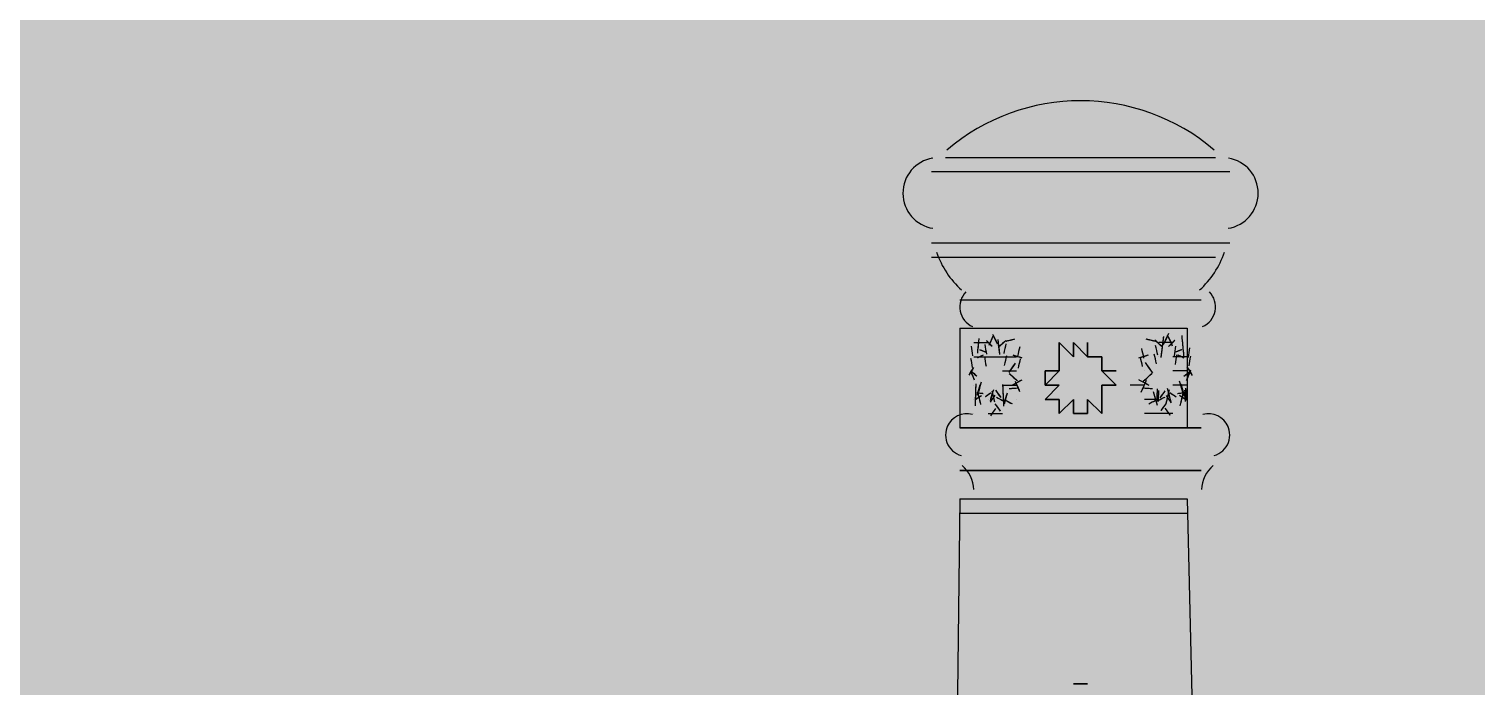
# Model space of a CAD drawing. Header units: millimetres. Extents: x 0 to 670, y 0 to 297.
# Drawn here: x 12.933 to 17.244, y 141.387 to 143.343 of the extents above; entities that cross this region are included whole.
import ezdxf

# ---------------------------------------------------------------- set-up
doc = ezdxf.new("R2010")
doc.units = ezdxf.units.MM
doc.layers.add('BACKGROUND', color=254, linetype='Continuous')
doc.layers.add('LINES', color=7, linetype='Continuous')

msp = doc.modelspace()

# ---------------------------------------------------------------- hatches: boundary and pattern name
at = {"layer": 'BACKGROUND', "true_color": 0xfffbf0}
msp.add_hatch(color=7, dxfattribs=at).paths.add_polyline_path([(0, 296.9683), (209.9733, 296.9683), (209.9733, 0), (0, 0)])

# ---------------------------------------------------------------- linework, layer by layer
at = {"layer": 'LINES', "true_color": 0xff7f00}
for points in [[(15.621, 142.9597), (15.621, 142.9597)], [(15.6633, 142.9597), (16.4677, 142.9597)], [(16.4677, 142.9597), (16.4677, 142.9597)], [(16.51, 142.9173), (15.621, 142.9173)], [(15.621, 142.7057), (16.51, 142.7057)], [(15.621, 142.6633), (15.621, 142.6633)], [(15.621, 142.6633), (16.4677, 142.6633)], [(16.4677, 142.6633), (16.4677, 142.6633)], [(15.7057, 142.5363), (16.4253, 142.5363)], [(15.7057, 142.4517), (16.383, 142.4517)], [(15.7057, 142.4517), (15.7057, 142.1553)], [(16.383, 142.4517), (16.383, 142.1553)], [(15.748, 142.4093), (15.7903, 142.4093)], [(15.748, 142.4093), (15.748, 142.4093)], [(15.748, 142.4093), (15.7903, 142.4093)], [(15.748, 142.4093), (15.748, 142.4093)], [(15.748, 142.4093), (15.7903, 142.4093)], [(15.748, 142.4093), (15.748, 142.4093)], [(15.748, 142.4093), (15.7903, 142.4093)], [(15.748, 142.4093), (15.748, 142.4093)], [(15.7903, 142.4093), (15.7903, 142.4093)], [(15.7903, 142.4093), (15.7903, 142.4093)], [(15.7903, 142.4093), (15.7903, 142.4093)], [(15.7903, 142.4093), (15.7903, 142.4093)], [(15.7903, 142.4093), (15.7903, 142.4093)], [(15.7903, 142.4093), (15.7903, 142.4093)], [(15.7903, 142.4093), (15.7903, 142.4093)], [(15.7903, 142.4093), (15.7903, 142.4093)], [(15.7903, 142.4093), (15.7903, 142.4093)], [(15.7903, 142.4093), (15.7903, 142.4093)], [(15.8327, 142.4093), (15.8327, 142.4093)], [(15.8327, 142.4093), (15.8327, 142.4093)], [(15.8327, 142.4093), (15.8327, 142.4093)], [(15.8327, 142.4093), (15.8327, 142.4093)], [(15.8327, 142.4093), (15.8327, 142.4093)], [(15.8327, 142.4093), (15.8327, 142.4093)], [(15.8327, 142.4093), (15.8327, 142.4093)], [(15.8327, 142.4093), (15.8327, 142.4093)], [(16.002, 142.4093), (16.0443, 142.367), (16.002, 142.4093)], [(16.002, 142.4093), (16.002, 142.4093)], [(16.002, 142.367), (16.002, 142.4093), (16.002, 142.367)], [(16.002, 142.4093), (16.002, 142.4093)], [(16.002, 142.4093), (16.002, 142.367), (16.002, 142.4093)], [(16.002, 142.4093), (16.002, 142.4093)], [(16.0443, 142.367), (16.002, 142.4093), (16.0443, 142.367)], [(16.002, 142.4093), (16.002, 142.4093)], [(16.0443, 142.4093), (16.0867, 142.367), (16.0443, 142.4093)], [(16.0443, 142.4093), (16.0443, 142.4093)], [(16.0443, 142.367), (16.0443, 142.4093), (16.0443, 142.367)], [(16.0443, 142.4093), (16.0443, 142.4093)], [(16.0443, 142.4093), (16.0443, 142.367), (16.0443, 142.4093)], [(16.0443, 142.4093), (16.0443, 142.4093)], [(16.0867, 142.367), (16.0443, 142.4093), (16.0867, 142.367)], [(16.0443, 142.4093), (16.0443, 142.4093)], [(16.0867, 142.4093), (16.0867, 142.367), (16.0867, 142.4093)], [(16.0867, 142.4093), (16.0867, 142.4093)], [(16.0867, 142.367), (16.0867, 142.4093), (16.0867, 142.367)], [(16.0867, 142.4093), (16.0867, 142.4093)], [(16.0867, 142.4093), (16.0867, 142.367), (16.0867, 142.4093)], [(16.0867, 142.4093), (16.0867, 142.4093)], [(16.0867, 142.367), (16.0867, 142.4093), (16.0867, 142.367)], [(16.0867, 142.4093), (16.0867, 142.4093)], [(16.3407, 142.4093), (16.2983, 142.4093)], [(16.3407, 142.4093), (16.2983, 142.4093)], [(16.2983, 142.4093), (16.2983, 142.4093)], [(16.2983, 142.4093), (16.2983, 142.4093)], [(16.2983, 142.4093), (16.2983, 142.4093)], [(16.2983, 142.4093), (16.2983, 142.4093)], [(16.2983, 142.4093), (16.2983, 142.4093)], [(16.2983, 142.4093), (16.2983, 142.4093)], [(16.2983, 142.4093), (16.2983, 142.4093)], [(16.2983, 142.4093), (16.2983, 142.4093)], [(16.2983, 142.4093), (16.2983, 142.4093)], [(16.3407, 142.4093), (16.2983, 142.4093)], [(16.3407, 142.4093), (16.2983, 142.4093)], [(16.2983, 142.4093), (16.2983, 142.4093)], [(16.3407, 142.4093), (16.3407, 142.4093)], [(16.3407, 142.4093), (16.3407, 142.4093)], [(16.3407, 142.4093), (16.3407, 142.4093)], [(16.3407, 142.4093), (16.3407, 142.4093)], [(16.3407, 142.4093), (16.3407, 142.4093)], [(16.3407, 142.4093), (16.3407, 142.4093)], [(16.3407, 142.4093), (16.3407, 142.4093)], [(16.3407, 142.4093), (16.3407, 142.4093)], [(16.3407, 142.4093), (16.3407, 142.4093)], [(16.3407, 142.4093), (16.3407, 142.4093)], [(16.3407, 142.4093), (16.3407, 142.4093)], [(16.3407, 142.4093), (16.3407, 142.4093)], [(15.748, 142.367), (15.748, 142.367)], [(15.748, 142.367), (15.748, 142.367)], [(15.748, 142.367), (15.748, 142.367)], [(15.748, 142.367), (15.7903, 142.367)], [(15.748, 142.367), (15.748, 142.367)], [(15.748, 142.367), (15.7903, 142.367)], [(15.748, 142.367), (15.748, 142.367)], [(15.748, 142.367), (15.7903, 142.367)], [(15.748, 142.367), (15.748, 142.367)], [(15.748, 142.367), (15.7903, 142.367)], [(15.748, 142.367), (15.748, 142.367)], [(15.748, 142.367), (15.748, 142.367)], [(15.748, 142.367), (15.748, 142.367)], [(15.748, 142.367), (15.748, 142.367)], [(15.7903, 142.367), (15.7903, 142.367)], [(15.7903, 142.367), (15.7903, 142.367)], [(15.7903, 142.367), (15.7903, 142.367)], [(15.7903, 142.367), (15.7903, 142.367)], [(15.7903, 142.367), (15.7903, 142.367)], [(15.7903, 142.367), (15.8327, 142.367)], [(15.7903, 142.367), (15.7903, 142.367)], [(15.7903, 142.367), (15.8327, 142.367)], [(15.7903, 142.367), (15.7903, 142.367)], [(15.7903, 142.367), (15.7903, 142.367)], [(15.7903, 142.367), (15.7903, 142.367)], [(15.7903, 142.367), (15.7903, 142.367)], [(15.7903, 142.367), (15.7903, 142.367)], [(15.7903, 142.367), (15.7903, 142.367)], [(15.7903, 142.367), (15.7903, 142.367)], [(15.7903, 142.367), (15.7903, 142.367)], [(15.7903, 142.367), (15.7903, 142.367)], [(15.7903, 142.367), (15.7903, 142.367)], [(15.8327, 142.367), (15.8327, 142.367)], [(15.8327, 142.367), (15.8327, 142.367)], [(15.8327, 142.367), (15.8327, 142.367)], [(15.8327, 142.367), (15.8327, 142.367)], [(15.8327, 142.367), (15.875, 142.367)], [(15.8327, 142.367), (15.8327, 142.367)], [(15.8327, 142.367), (15.875, 142.367)], [(15.8327, 142.367), (15.8327, 142.367)], [(15.8327, 142.367), (15.875, 142.367)], [(15.8327, 142.367), (15.8327, 142.367)], [(15.8327, 142.367), (15.875, 142.367)], [(15.8327, 142.367), (15.8327, 142.367)], [(15.8327, 142.367), (15.8327, 142.367)], [(15.8327, 142.367), (15.8327, 142.367)], [(15.8327, 142.367), (15.8327, 142.367)], [(15.875, 142.367), (15.875, 142.367)], [(15.875, 142.367), (15.875, 142.367)], [(16.002, 142.367), (16.002, 142.367)], [(16.002, 142.367), (16.002, 142.367)], [(16.002, 142.3247), (16.002, 142.367), (16.002, 142.3247)], [(16.002, 142.367), (16.002, 142.367)], [(16.002, 142.367), (16.002, 142.3247), (16.002, 142.367)], [(16.002, 142.367), (16.002, 142.367)], [(16.002, 142.367), (16.002, 142.367)], [(16.002, 142.367), (16.002, 142.367)], [(16.0443, 142.367), (16.0443, 142.367)], [(16.0443, 142.367), (16.0443, 142.367)], [(16.0443, 142.367), (16.0443, 142.367)], [(16.0443, 142.367), (16.0443, 142.367)], [(16.0867, 142.367), (16.129, 142.367), (16.0867, 142.367)], [(16.0867, 142.367), (16.0867, 142.367)], [(16.0867, 142.367), (16.0867, 142.367)], [(16.0867, 142.367), (16.0867, 142.367)], [(16.0867, 142.367), (16.0867, 142.367)], [(16.0867, 142.367), (16.0867, 142.367)], [(16.0867, 142.367), (16.0867, 142.367)], [(16.0867, 142.367), (16.0867, 142.367)], [(16.129, 142.367), (16.0867, 142.367), (16.129, 142.367)], [(16.0867, 142.367), (16.0867, 142.367)], [(16.129, 142.367), (16.129, 142.3247), (16.129, 142.367)], [(16.129, 142.367), (16.129, 142.367)], [(16.129, 142.367), (16.129, 142.367)], [(16.129, 142.367), (16.129, 142.367)], [(16.129, 142.3247), (16.129, 142.367), (16.129, 142.3247)], [(16.129, 142.367), (16.129, 142.367)], [(16.256, 142.367), (16.256, 142.367)], [(16.256, 142.367), (16.256, 142.367)], [(16.256, 142.367), (16.256, 142.367)], [(16.256, 142.367), (16.256, 142.367)], [(16.256, 142.367), (16.256, 142.367)], [(16.256, 142.367), (16.256, 142.367)], [(16.256, 142.367), (16.256, 142.367)], [(16.256, 142.367), (16.256, 142.367)], [(16.2983, 142.367), (16.2983, 142.367)], [(16.2983, 142.367), (16.2983, 142.367)], [(16.2983, 142.367), (16.2983, 142.367)], [(16.2983, 142.367), (16.2983, 142.367)], [(16.2983, 142.367), (16.2983, 142.367)], [(16.2983, 142.367), (16.2983, 142.367)], [(16.2983, 142.367), (16.2983, 142.367)], [(16.2983, 142.367), (16.2983, 142.367)], [(16.2983, 142.367), (16.2983, 142.367)], [(16.2983, 142.367), (16.2983, 142.367)], [(16.2983, 142.367), (16.2983, 142.367)], [(16.2983, 142.367), (16.2983, 142.367)], [(16.2983, 142.367), (16.2983, 142.367)], [(16.2983, 142.367), (16.2983, 142.367)], [(16.2983, 142.367), (16.2983, 142.367)], [(16.2983, 142.367), (16.2983, 142.367)], [(16.3407, 142.367), (16.3407, 142.367)], [(16.3407, 142.367), (16.3407, 142.367)], [(16.3407, 142.367), (16.3407, 142.367)], [(16.3407, 142.367), (16.3407, 142.367)], [(16.3407, 142.367), (16.3407, 142.367)], [(16.3407, 142.367), (16.3407, 142.367)], [(16.3407, 142.367), (16.3407, 142.367)], [(16.3407, 142.367), (16.3407, 142.367)], [(16.3407, 142.367), (16.3407, 142.367)], [(16.3407, 142.367), (16.3407, 142.367)], [(16.3407, 142.367), (16.3407, 142.367)], [(16.3407, 142.367), (16.3407, 142.367)], [(16.3407, 142.367), (16.3407, 142.367)], [(16.3407, 142.367), (16.3407, 142.367)], [(16.3407, 142.367), (16.3407, 142.367)], [(16.383, 142.367), (16.3407, 142.367)], [(16.383, 142.367), (16.3407, 142.367)], [(16.3407, 142.367), (16.3407, 142.367)], [(16.383, 142.367), (16.383, 142.367)], [(16.383, 142.367), (16.383, 142.367)], [(16.383, 142.367), (16.383, 142.367)], [(16.383, 142.367), (16.383, 142.367)], [(16.383, 142.367), (16.383, 142.367)], [(16.383, 142.367), (16.383, 142.367)], [(15.748, 142.3247), (15.748, 142.3247)], [(15.748, 142.3247), (15.748, 142.3247)], [(15.748, 142.3247), (15.748, 142.3247)], [(15.748, 142.3247), (15.748, 142.3247)], [(15.748, 142.3247), (15.748, 142.3247)], [(15.748, 142.3247), (15.748, 142.3247)], [(15.748, 142.3247), (15.748, 142.3247)], [(15.748, 142.3247), (15.748, 142.3247)], [(15.748, 142.3247), (15.748, 142.3247)], [(15.748, 142.3247), (15.748, 142.3247)], [(15.748, 142.3247), (15.748, 142.3247)], [(15.748, 142.3247), (15.748, 142.3247)], [(15.748, 142.3247), (15.748, 142.3247)], [(15.748, 142.3247), (15.748, 142.3247)], [(15.748, 142.3247), (15.748, 142.3247)], [(15.748, 142.3247), (15.748, 142.3247)], [(15.8327, 142.3247), (15.875, 142.3247)], [(15.8327, 142.3247), (15.8327, 142.3247)], [(15.8327, 142.3247), (15.8327, 142.3247)], [(15.8327, 142.3247), (15.8327, 142.3247)], [(15.8327, 142.3247), (15.8327, 142.3247)], [(15.8327, 142.3247), (15.8327, 142.3247)], [(15.8327, 142.3247), (15.875, 142.3247)], [(15.8327, 142.3247), (15.8327, 142.3247)], [(15.8327, 142.3247), (15.8327, 142.3247)], [(15.8327, 142.3247), (15.8327, 142.3247)], [(15.8327, 142.3247), (15.8327, 142.3247)], [(15.8327, 142.3247), (15.8327, 142.3247)], [(15.875, 142.3247), (15.875, 142.3247)], [(15.875, 142.3247), (15.875, 142.3247)], [(15.875, 142.3247), (15.875, 142.3247)], [(15.875, 142.3247), (15.875, 142.3247)], [(15.875, 142.3247), (15.875, 142.3247)], [(15.875, 142.3247), (15.875, 142.3247)], [(15.875, 142.3247), (15.875, 142.3247)], [(15.875, 142.3247), (15.875, 142.3247)], [(15.875, 142.3247), (15.875, 142.3247)], [(15.875, 142.3247), (15.875, 142.3247)], [(15.9597, 142.3247), (15.9597, 142.2823), (15.9597, 142.3247)], [(15.9597, 142.3247), (15.9597, 142.3247)], [(15.9597, 142.3247), (15.9597, 142.3247)], [(16.002, 142.3247), (15.9597, 142.3247), (16.002, 142.3247)], [(15.9597, 142.3247), (15.9597, 142.3247)], [(15.9597, 142.2823), (16.002, 142.3247), (15.9597, 142.2823)], [(15.9597, 142.3247), (16.002, 142.3247), (15.9597, 142.3247)], [(15.9597, 142.3247), (15.9597, 142.3247)], [(16.002, 142.3247), (15.9597, 142.3247), (16.002, 142.3247)], [(15.9597, 142.3247), (15.9597, 142.3247)], [(16.002, 142.3247), (16.002, 142.3247)], [(16.002, 142.3247), (16.002, 142.3247)], [(16.002, 142.3247), (16.002, 142.3247)], [(16.002, 142.3247), (16.002, 142.3247)], [(16.002, 142.3247), (16.002, 142.3247)], [(16.002, 142.3247), (16.002, 142.3247)], [(16.129, 142.3247), (16.1713, 142.2823), (16.129, 142.3247)], [(16.129, 142.3247), (16.129, 142.3247)], [(16.1713, 142.3247), (16.129, 142.3247), (16.1713, 142.3247)], [(16.129, 142.3247), (16.129, 142.3247)], [(16.129, 142.3247), (16.1713, 142.3247), (16.129, 142.3247)], [(16.129, 142.3247), (16.129, 142.3247)], [(16.129, 142.3247), (16.129, 142.3247)], [(16.129, 142.3247), (16.129, 142.3247)], [(16.1713, 142.2823), (16.129, 142.3247), (16.1713, 142.2823)], [(16.129, 142.3247), (16.129, 142.3247)], [(16.1713, 142.3247), (16.129, 142.3247), (16.1713, 142.3247)], [(16.129, 142.3247), (16.129, 142.3247)], [(16.129, 142.3247), (16.1713, 142.3247), (16.129, 142.3247)], [(16.129, 142.3247), (16.129, 142.3247)], [(16.1713, 142.3247), (16.1713, 142.3247)], [(16.1713, 142.3247), (16.1713, 142.3247)], [(16.1713, 142.3247), (16.1713, 142.3247)], [(16.1713, 142.3247), (16.1713, 142.3247)], [(16.256, 142.3247), (16.256, 142.3247)], [(16.256, 142.3247), (16.256, 142.3247)], [(16.256, 142.3247), (16.256, 142.3247)], [(16.256, 142.3247), (16.256, 142.3247)], [(16.256, 142.3247), (16.256, 142.3247)], [(16.256, 142.3247), (16.256, 142.3247)], [(16.256, 142.3247), (16.256, 142.3247)], [(16.256, 142.3247), (16.256, 142.3247)], [(16.256, 142.3247), (16.256, 142.3247)], [(16.256, 142.3247), (16.256, 142.3247)], [(16.256, 142.3247), (16.256, 142.3247)], [(16.256, 142.3247), (16.256, 142.3247)], [(16.256, 142.3247), (16.256, 142.3247)], [(16.256, 142.3247), (16.256, 142.3247)], [(16.256, 142.3247), (16.256, 142.3247)], [(16.256, 142.3247), (16.256, 142.3247)], [(16.383, 142.3247), (16.3407, 142.3247)], [(16.383, 142.3247), (16.3407, 142.3247)], [(16.3407, 142.3247), (16.3407, 142.3247)], [(16.383, 142.3247), (16.3407, 142.3247)], [(16.383, 142.3247), (16.3407, 142.3247)], [(16.3407, 142.3247), (16.3407, 142.3247)], [(16.383, 142.3247), (16.383, 142.3247)], [(16.383, 142.3247), (16.383, 142.3247)], [(16.383, 142.3247), (16.383, 142.3247)], [(16.383, 142.3247), (16.383, 142.3247)], [(16.383, 142.3247), (16.383, 142.3247)], [(16.383, 142.3247), (16.383, 142.3247)], [(16.383, 142.3247), (16.383, 142.3247)], [(16.383, 142.3247), (16.383, 142.3247)], [(16.383, 142.3247), (16.383, 142.3247)], [(16.383, 142.3247), (16.383, 142.3247)], [(16.383, 142.3247), (16.383, 142.3247)], [(16.383, 142.3247), (16.383, 142.3247)], [(16.383, 142.3247), (16.383, 142.3247)], [(16.383, 142.3247), (16.383, 142.3247)], [(15.748, 142.2823), (15.748, 142.2823)], [(15.748, 142.2823), (15.748, 142.2823)], [(15.748, 142.2823), (15.748, 142.2823)], [(15.748, 142.2823), (15.748, 142.2823)], [(15.748, 142.2823), (15.748, 142.2823)], [(15.748, 142.2823), (15.748, 142.2823)], [(15.748, 142.2823), (15.748, 142.2823)], [(15.748, 142.2823), (15.748, 142.2823)], [(15.748, 142.2823), (15.748, 142.2823)], [(15.748, 142.2823), (15.748, 142.2823)], [(15.748, 142.2823), (15.748, 142.2823)], [(15.748, 142.2823), (15.748, 142.2823)], [(15.8327, 142.2823), (15.875, 142.2823)], [(15.8327, 142.2823), (15.8327, 142.2823)], [(15.8327, 142.2823), (15.875, 142.2823)], [(15.8327, 142.2823), (15.8327, 142.2823)], [(15.8327, 142.2823), (15.875, 142.2823)], [(15.8327, 142.2823), (15.8327, 142.2823)], [(15.8327, 142.2823), (15.875, 142.2823)], [(15.8327, 142.2823), (15.8327, 142.2823)], [(15.875, 142.2823), (15.875, 142.2823)], [(15.875, 142.2823), (15.875, 142.2823)], [(15.875, 142.2823), (15.875, 142.2823)], [(15.875, 142.2823), (15.875, 142.2823)], [(15.875, 142.2823), (15.875, 142.2823)], [(15.875, 142.2823), (15.875, 142.2823)], [(15.875, 142.2823), (15.875, 142.2823)], [(15.875, 142.2823), (15.875, 142.2823)], [(15.9597, 142.24), (16.002, 142.2823), (15.9597, 142.24)], [(16.002, 142.2823), (15.9597, 142.2823), (16.002, 142.2823)], [(15.9597, 142.2823), (15.9597, 142.2823)], [(15.9597, 142.2823), (15.9597, 142.2823)], [(15.9597, 142.2823), (16.002, 142.2823), (15.9597, 142.2823)], [(15.9597, 142.2823), (15.9597, 142.2823)], [(16.002, 142.2823), (15.9597, 142.24), (16.002, 142.2823)], [(15.9597, 142.2823), (15.9597, 142.2823)], [(16.002, 142.2823), (16.002, 142.2823)], [(16.002, 142.2823), (16.002, 142.2823)], [(16.002, 142.2823), (16.002, 142.2823)], [(16.002, 142.2823), (16.002, 142.2823)], [(16.1713, 142.2823), (16.129, 142.2823), (16.1713, 142.2823)], [(16.129, 142.2823), (16.129, 142.2823)], [(16.129, 142.2823), (16.129, 142.24), (16.129, 142.2823)], [(16.129, 142.2823), (16.129, 142.2823)], [(16.129, 142.24), (16.129, 142.2823), (16.129, 142.24)], [(16.129, 142.2823), (16.129, 142.2823)], [(16.129, 142.2823), (16.1713, 142.2823), (16.129, 142.2823)], [(16.129, 142.2823), (16.129, 142.2823)], [(16.1713, 142.2823), (16.1713, 142.2823)], [(16.1713, 142.2823), (16.1713, 142.2823)], [(16.1713, 142.2823), (16.1713, 142.2823)], [(16.1713, 142.2823), (16.1713, 142.2823)], [(16.256, 142.2823), (16.2137, 142.2823)], [(16.256, 142.2823), (16.2137, 142.2823)], [(16.2137, 142.2823), (16.2137, 142.2823)], [(16.256, 142.2823), (16.256, 142.2823)], [(16.256, 142.2823), (16.256, 142.2823)], [(16.256, 142.2823), (16.256, 142.2823)], [(16.256, 142.2823), (16.256, 142.2823)], [(16.256, 142.2823), (16.256, 142.2823)], [(16.256, 142.2823), (16.256, 142.2823)], [(16.256, 142.2823), (16.256, 142.2823)], [(16.256, 142.2823), (16.256, 142.2823)], [(16.256, 142.2823), (16.256, 142.2823)], [(16.256, 142.2823), (16.256, 142.2823)], [(16.256, 142.2823), (16.256, 142.2823)], [(16.383, 142.2823), (16.3407, 142.2823)], [(16.3407, 142.2823), (16.3407, 142.2823)], [(16.383, 142.2823), (16.3407, 142.2823)], [(16.383, 142.2823), (16.383, 142.2823)], [(16.383, 142.2823), (16.383, 142.2823)], [(16.383, 142.2823), (16.383, 142.2823)], [(16.383, 142.2823), (16.383, 142.2823)], [(16.383, 142.2823), (16.383, 142.2823)], [(16.383, 142.2823), (16.383, 142.2823)], [(16.383, 142.2823), (16.383, 142.2823)], [(16.383, 142.2823), (16.383, 142.2823)], [(16.383, 142.2823), (16.383, 142.2823)], [(16.383, 142.2823), (16.383, 142.2823)], [(16.383, 142.2823), (16.383, 142.2823)], [(15.748, 142.24), (15.748, 142.24)], [(15.748, 142.24), (15.748, 142.24)], [(15.748, 142.24), (15.748, 142.24)], [(15.748, 142.24), (15.748, 142.24)], [(15.748, 142.24), (15.748, 142.24)], [(15.748, 142.24), (15.748, 142.24)], [(15.748, 142.24), (15.748, 142.24)], [(15.748, 142.24), (15.748, 142.24)], [(15.748, 142.24), (15.748, 142.24)], [(15.748, 142.24), (15.748, 142.24)], [(15.748, 142.24), (15.748, 142.24)], [(15.748, 142.24), (15.748, 142.24)], [(15.7903, 142.24), (15.7903, 142.24)], [(15.7903, 142.24), (15.7903, 142.24)], [(15.7903, 142.24), (15.7903, 142.24)], [(15.7903, 142.24), (15.7903, 142.24)], [(15.7903, 142.24), (15.7903, 142.24)], [(15.7903, 142.24), (15.7903, 142.24)], [(15.7903, 142.24), (15.7903, 142.24)], [(15.7903, 142.24), (15.7903, 142.24)], [(15.8327, 142.24), (15.8327, 142.24)], [(15.8327, 142.24), (15.8327, 142.24)], [(15.8327, 142.24), (15.8327, 142.24)], [(15.8327, 142.24), (15.8327, 142.24)], [(15.8327, 142.24), (15.8327, 142.24)], [(15.8327, 142.24), (15.8327, 142.24)], [(15.8327, 142.24), (15.8327, 142.24)], [(15.8327, 142.24), (15.8327, 142.24)], [(15.8327, 142.24), (15.8327, 142.24)], [(15.8327, 142.24), (15.8327, 142.24)], [(15.8327, 142.24), (15.8327, 142.24)], [(15.8327, 142.24), (15.8327, 142.24)], [(15.8327, 142.24), (15.8327, 142.24)], [(15.8327, 142.24), (15.8327, 142.24)], [(15.8327, 142.24), (15.8327, 142.24)], [(15.8327, 142.24), (15.8327, 142.24)], [(15.875, 142.24), (15.875, 142.24)], [(15.875, 142.24), (15.875, 142.24)], [(15.875, 142.24), (15.875, 142.24)], [(15.875, 142.24), (15.875, 142.24)], [(15.875, 142.24), (15.875, 142.24)], [(15.875, 142.24), (15.875, 142.24)], [(15.875, 142.24), (15.875, 142.24)], [(15.875, 142.24), (15.875, 142.24)], [(16.002, 142.24), (15.9597, 142.24), (16.002, 142.24)], [(15.9597, 142.24), (15.9597, 142.24)], [(15.9597, 142.24), (15.9597, 142.24)], [(15.9597, 142.24), (15.9597, 142.24)], [(15.9597, 142.24), (16.002, 142.24), (15.9597, 142.24)], [(15.9597, 142.24), (15.9597, 142.24)], [(16.0443, 142.24), (16.002, 142.1977), (16.0443, 142.24)], [(16.002, 142.1977), (16.002, 142.24), (16.002, 142.1977)], [(16.002, 142.24), (16.002, 142.24)], [(16.002, 142.24), (16.002, 142.24)], [(16.002, 142.24), (16.002, 142.24)], [(16.002, 142.24), (16.002, 142.1977), (16.002, 142.24)], [(16.002, 142.24), (16.002, 142.24)], [(16.002, 142.1977), (16.0443, 142.24), (16.002, 142.1977)], [(16.0443, 142.1977), (16.0443, 142.24), (16.0443, 142.1977)], [(16.0443, 142.24), (16.0443, 142.24)], [(16.0443, 142.24), (16.0443, 142.24)], [(16.0443, 142.24), (16.0443, 142.24)], [(16.0443, 142.24), (16.0443, 142.1977), (16.0443, 142.24)], [(16.0443, 142.24), (16.0443, 142.24)], [(16.129, 142.1977), (16.0867, 142.24), (16.129, 142.1977)], [(16.0867, 142.24), (16.0867, 142.24)], [(16.0867, 142.24), (16.0867, 142.1977), (16.0867, 142.24)], [(16.0867, 142.24), (16.0867, 142.24)], [(16.0867, 142.1977), (16.0867, 142.24), (16.0867, 142.1977)], [(16.0867, 142.24), (16.0867, 142.24)], [(16.0867, 142.24), (16.129, 142.1977), (16.0867, 142.24)], [(16.0867, 142.24), (16.0867, 142.24)], [(16.129, 142.24), (16.129, 142.24)], [(16.129, 142.24), (16.129, 142.24)], [(16.129, 142.24), (16.129, 142.1977), (16.129, 142.24)], [(16.129, 142.24), (16.129, 142.24)], [(16.129, 142.1977), (16.129, 142.24), (16.129, 142.1977)], [(16.129, 142.24), (16.129, 142.24)], [(16.129, 142.24), (16.129, 142.24)], [(16.129, 142.24), (16.129, 142.24)], [(16.2983, 142.24), (16.256, 142.24)], [(16.256, 142.24), (16.256, 142.24)], [(16.256, 142.24), (16.256, 142.24)], [(16.2983, 142.24), (16.256, 142.24)], [(16.256, 142.24), (16.256, 142.24)], [(16.256, 142.24), (16.256, 142.24)], [(16.256, 142.24), (16.256, 142.24)], [(16.256, 142.24), (16.256, 142.24)], [(16.256, 142.24), (16.256, 142.24)], [(16.256, 142.24), (16.256, 142.24)], [(16.256, 142.24), (16.256, 142.24)], [(16.256, 142.24), (16.256, 142.24)], [(16.2983, 142.24), (16.2983, 142.24)], [(16.2983, 142.24), (16.2983, 142.24)], [(16.2983, 142.24), (16.2983, 142.24)], [(16.2983, 142.24), (16.2983, 142.24)], [(16.2983, 142.24), (16.2983, 142.24)], [(16.2983, 142.24), (16.2983, 142.24)], [(16.2983, 142.24), (16.2983, 142.24)], [(16.2983, 142.24), (16.2983, 142.24)], [(16.2983, 142.24), (16.2983, 142.24)], [(16.2983, 142.24), (16.2983, 142.24)], [(16.3407, 142.24), (16.3407, 142.24)], [(16.3407, 142.24), (16.3407, 142.24)], [(16.3407, 142.24), (16.3407, 142.24)], [(16.3407, 142.24), (16.3407, 142.24)], [(16.3407, 142.24), (16.3407, 142.24)], [(16.3407, 142.24), (16.3407, 142.24)], [(16.3407, 142.24), (16.3407, 142.24)], [(16.3407, 142.24), (16.3407, 142.24)], [(16.3407, 142.24), (16.3407, 142.24)], [(16.3407, 142.24), (16.3407, 142.24)], [(16.3407, 142.24), (16.3407, 142.24)], [(16.3407, 142.24), (16.3407, 142.24)], [(16.3407, 142.24), (16.3407, 142.24)], [(16.3407, 142.24), (16.3407, 142.24)], [(16.3407, 142.24), (16.3407, 142.24)], [(16.3407, 142.24), (16.3407, 142.24)], [(16.383, 142.24), (16.383, 142.24)], [(16.383, 142.24), (16.383, 142.24)], [(16.383, 142.24), (16.383, 142.24)], [(16.383, 142.24), (16.383, 142.24)], [(16.383, 142.24), (16.383, 142.24)], [(16.383, 142.24), (16.383, 142.24)], [(16.383, 142.24), (16.383, 142.24)], [(16.383, 142.24), (16.383, 142.24)], [(15.748, 142.1977), (15.748, 142.1977)], [(15.748, 142.1977), (15.748, 142.1977)], [(15.748, 142.1977), (15.748, 142.1977)], [(15.748, 142.1977), (15.748, 142.1977)], [(15.748, 142.1977), (15.748, 142.1977)], [(15.748, 142.1977), (15.748, 142.1977)], [(15.748, 142.1977), (15.748, 142.1977)], [(15.748, 142.1977), (15.748, 142.1977)], [(15.7903, 142.1977), (15.7903, 142.1977)], [(15.7903, 142.1977), (15.7903, 142.1977)], [(15.7903, 142.1977), (15.7903, 142.1977)], [(15.7903, 142.1977), (15.7903, 142.1977)], [(15.7903, 142.1977), (15.8327, 142.1977)], [(15.7903, 142.1977), (15.7903, 142.1977)], [(15.7903, 142.1977), (15.7903, 142.1977)], [(15.7903, 142.1977), (15.8327, 142.1977)], [(15.7903, 142.1977), (15.7903, 142.1977)], [(15.7903, 142.1977), (15.8327, 142.1977)], [(15.7903, 142.1977), (15.7903, 142.1977)], [(15.7903, 142.1977), (15.7903, 142.1977)], [(15.7903, 142.1977), (15.8327, 142.1977)], [(15.7903, 142.1977), (15.7903, 142.1977)], [(15.7903, 142.1977), (15.7903, 142.1977)], [(15.7903, 142.1977), (15.7903, 142.1977)], [(15.7903, 142.1977), (15.7903, 142.1977)], [(15.7903, 142.1977), (15.7903, 142.1977)], [(15.8327, 142.1977), (15.8327, 142.1977)], [(15.8327, 142.1977), (15.8327, 142.1977)], [(15.8327, 142.1977), (15.8327, 142.1977)], [(15.8327, 142.1977), (15.8327, 142.1977)], [(15.8327, 142.1977), (15.8327, 142.1977)], [(15.8327, 142.1977), (15.8327, 142.1977)], [(15.8327, 142.1977), (15.8327, 142.1977)], [(15.8327, 142.1977), (15.8327, 142.1977)], [(15.8327, 142.1977), (15.8327, 142.1977)], [(15.8327, 142.1977), (15.8327, 142.1977)], [(16.002, 142.1977), (16.002, 142.1977)], [(16.002, 142.1977), (16.002, 142.1977)], [(16.002, 142.1977), (16.002, 142.1977)], [(16.002, 142.1977), (16.002, 142.1977)], [(16.0867, 142.1977), (16.0443, 142.1977), (16.0867, 142.1977)], [(16.0443, 142.1977), (16.0443, 142.1977)], [(16.0443, 142.1977), (16.0443, 142.1977)], [(16.0443, 142.1977), (16.0443, 142.1977)], [(16.0443, 142.1977), (16.0443, 142.1977)], [(16.0443, 142.1977), (16.0443, 142.1977)], [(16.0443, 142.1977), (16.0867, 142.1977), (16.0443, 142.1977)], [(16.0443, 142.1977), (16.0443, 142.1977)], [(16.0867, 142.1977), (16.0867, 142.1977)], [(16.0867, 142.1977), (16.0867, 142.1977)], [(16.0867, 142.1977), (16.0867, 142.1977)], [(16.0867, 142.1977), (16.0867, 142.1977)], [(16.129, 142.1977), (16.129, 142.1977)], [(16.129, 142.1977), (16.129, 142.1977)], [(16.129, 142.1977), (16.129, 142.1977)], [(16.129, 142.1977), (16.129, 142.1977)], [(16.2983, 142.1977), (16.256, 142.1977)], [(16.256, 142.1977), (16.256, 142.1977)], [(16.2983, 142.1977), (16.256, 142.1977)], [(16.256, 142.1977), (16.256, 142.1977)], [(16.256, 142.1977), (16.256, 142.1977)], [(16.256, 142.1977), (16.256, 142.1977)], [(16.256, 142.1977), (16.256, 142.1977)], [(16.3407, 142.1977), (16.2983, 142.1977)], [(16.2983, 142.1977), (16.2983, 142.1977)], [(16.2983, 142.1977), (16.2983, 142.1977)], [(16.3407, 142.1977), (16.2983, 142.1977)], [(16.2983, 142.1977), (16.2983, 142.1977)], [(16.2983, 142.1977), (16.2983, 142.1977)], [(16.2983, 142.1977), (16.2983, 142.1977)], [(16.2983, 142.1977), (16.2983, 142.1977)], [(16.2983, 142.1977), (16.2983, 142.1977)], [(16.2983, 142.1977), (16.2983, 142.1977)], [(16.3407, 142.1977), (16.2983, 142.1977)], [(16.2983, 142.1977), (16.2983, 142.1977)], [(16.2983, 142.1977), (16.2983, 142.1977)], [(16.3407, 142.1977), (16.2983, 142.1977)], [(16.3407, 142.1977), (16.3407, 142.1977)], [(16.3407, 142.1977), (16.3407, 142.1977)], [(16.3407, 142.1977), (16.3407, 142.1977)], [(16.3407, 142.1977), (16.3407, 142.1977)], [(16.3407, 142.1977), (16.3407, 142.1977)], [(16.3407, 142.1977), (16.3407, 142.1977)], [(16.3407, 142.1977), (16.3407, 142.1977)], [(16.3407, 142.1977), (16.3407, 142.1977)], [(16.3407, 142.1977), (16.3407, 142.1977)], [(16.3407, 142.1977), (16.3407, 142.1977)], [(16.3407, 142.1977), (16.3407, 142.1977)], [(16.3407, 142.1977), (16.3407, 142.1977)], [(16.3407, 142.1977), (16.3407, 142.1977)], [(16.3407, 142.1977), (16.3407, 142.1977)], [(16.3407, 142.1977), (16.3407, 142.1977)], [(16.3407, 142.1977), (16.3407, 142.1977)], [(16.3407, 142.1977), (16.3407, 142.1977)], [(16.3407, 142.1977), (16.3407, 142.1977)], [(15.7057, 142.1553), (16.383, 142.1553)], [(16.0443, 142.1553), (16.0443, 142.1553)], [(15.7057, 142.0283), (15.7057, 142.0283)], [(15.7057, 142.0283), (16.4253, 142.0283)], [(16.4253, 142.0283), (15.7057, 142.0283)], [(16.4253, 142.0283), (16.4253, 142.0283)], [(15.7057, 141.9437), (15.6633, 138.3877)], [(15.7057, 141.9437), (16.383, 141.9437)], [(15.7057, 141.9437), (16.383, 141.9437)], [(16.383, 141.9437), (16.4677, 138.3877)], [(15.7057, 141.9013), (16.383, 141.9013)], [(16.0443, 141.3933), (16.0867, 141.3933)], [(16.0867, 141.3933), (16.0443, 141.3933)]]:
    msp.add_lwpolyline(points, dxfattribs=at)
msp.add_lwpolyline([(15.7057, 142.1553), (15.748, 142.1553), (15.875, 142.1553), (16.0443, 142.1553), (16.256, 142.1553), (16.383, 142.1553), (16.4253, 142.1553), (16.383, 142.1553), (16.256, 142.1553), (16.0443, 142.1553), (15.875, 142.1553), (15.748, 142.1553), (15.7057, 142.1553), (15.748, 142.1553), (15.875, 142.1553), (16.0443, 142.1553), (16.256, 142.1553), (16.383, 142.1553), (16.4253, 142.1553), (16.383, 142.1553), (16.256, 142.1553), (16.0443, 142.1553), (15.875, 142.1553), (15.748, 142.1553)], close=True, dxfattribs=at)
for points in [[(16.4638, 142.9822), (16.2344, 143.1779), (15.8966, 143.1779), (15.6672, 142.9822)], [(15.625, 142.9583), (15.5737, 142.9498), (15.5361, 142.9054), (15.5363, 142.8534)], [(16.5947, 142.8534), (16.5949, 142.9054), (16.5573, 142.9498), (16.506, 142.9583)], [(15.5363, 142.8534), (15.5366, 142.8014), (15.5745, 142.7573), (15.6258, 142.7493)], [(16.5052, 142.7493), (16.5565, 142.7573), (16.5944, 142.8014), (16.5947, 142.8534)], [(15.6366, 142.6779), (15.6517, 142.6349), (15.6772, 142.5964), (15.7109, 142.5657)], [(16.4201, 142.5657), (16.4538, 142.5964), (16.4793, 142.6349), (16.4944, 142.6779)], [(15.7242, 142.56), (15.7093, 142.5451), (15.7028, 142.5238), (15.7068, 142.5031)], [(16.4665, 142.5031), (16.4705, 142.5238), (16.464, 142.5451), (16.4492, 142.56)], [(15.7068, 142.5031), (15.7108, 142.4825), (15.7248, 142.4651), (15.7441, 142.4568)], [(16.4292, 142.4568), (16.4486, 142.4651), (16.4625, 142.4825), (16.4665, 142.5031)], [(15.8037, 142.4346), (15.8076, 142.426), (15.8116, 142.4173), (15.8157, 142.4086)], [(15.8037, 142.4346), (15.8075, 142.4261), (15.8114, 142.4177), (15.8154, 142.4092)], [(16.3164, 142.4109), (16.3205, 142.4196), (16.3245, 142.4282), (16.3284, 142.4369)], [(16.3166, 142.4115), (16.3206, 142.4199), (16.3245, 142.4284), (16.3283, 142.4368)], [(15.7392, 142.3988), (15.7406, 142.3892), (15.7421, 142.3796), (15.7436, 142.3701)], [(15.7611, 142.4089), (15.7601, 142.3991), (15.7592, 142.3892), (15.7583, 142.3794)], [(15.761, 142.4075), (15.7601, 142.3976), (15.7592, 142.3878), (15.7583, 142.378)], [(15.7622, 142.4199), (15.7613, 142.4101), (15.7603, 142.4002), (15.7594, 142.3904)], [(15.7622, 142.4211), (15.7613, 142.4114), (15.7604, 142.4016), (15.7595, 142.3918)], [(15.7805, 142.4033), (15.782, 142.3938), (15.7835, 142.3843), (15.785, 142.3748)], [(15.7851, 142.4156), (15.7902, 142.4102), (15.7955, 142.4048), (15.801, 142.3994)], [(15.7857, 142.415), (15.7907, 142.4097), (15.7959, 142.4045), (15.8013, 142.3992)], [(15.7862, 142.4144), (15.7914, 142.409), (15.7967, 142.4036), (15.8023, 142.3982)], [(15.7868, 142.4138), (15.7918, 142.4085), (15.7971, 142.4033), (15.8025, 142.398)], [(15.8037, 142.4264), (15.7997, 142.4177), (15.7959, 142.4091), (15.7922, 142.4004)], [(15.8037, 142.4264), (15.7999, 142.418), (15.7961, 142.4095), (15.7924, 142.4011)], [(15.805, 142.4294), (15.8011, 142.4208), (15.7972, 142.4121), (15.7935, 142.4035)], [(15.805, 142.4294), (15.8012, 142.4209), (15.7974, 142.4125), (15.7937, 142.404)], [(15.805, 142.4316), (15.809, 142.4229), (15.813, 142.4143), (15.8171, 142.4056)], [(15.805, 142.4316), (15.8089, 142.4232), (15.8128, 142.4147), (15.8168, 142.4063)], [(15.8188, 142.4182), (15.82, 142.4084), (15.8211, 142.3986), (15.8223, 142.3889)], [(15.8191, 142.4162), (15.8203, 142.4063), (15.8214, 142.3964), (15.8226, 142.3865)], [(15.8203, 142.406), (15.8214, 142.3961), (15.8226, 142.3863), (15.8238, 142.3765)], [(15.8206, 142.4038), (15.8218, 142.3939), (15.823, 142.384), (15.8242, 142.3741)], [(15.8413, 142.4133), (15.835, 142.408), (15.829, 142.4028), (15.8231, 142.3975)], [(15.842, 142.4139), (15.8356, 142.4085), (15.8294, 142.4031), (15.8233, 142.3977)], [(15.8427, 142.4145), (15.8364, 142.4092), (15.8303, 142.4039), (15.8244, 142.3987)], [(15.8434, 142.4151), (15.837, 142.4097), (15.8307, 142.4043), (15.8247, 142.3989)], [(15.8433, 142.4054), (15.841, 142.3959), (15.8388, 142.3863), (15.8366, 142.3767)], [(15.8658, 142.4182), (15.8579, 142.4164), (15.8502, 142.4145), (15.8427, 142.4125)], [(15.8673, 142.4186), (15.8591, 142.4167), (15.8512, 142.4147), (15.8436, 142.4127)], [(15.8673, 142.4186), (15.8594, 142.4167), (15.8517, 142.4148), (15.8442, 142.4129)], [(15.8688, 142.4189), (15.8607, 142.417), (15.8527, 142.4151), (15.845, 142.4131)], [(15.8843, 142.3967), (15.8821, 142.3872), (15.8799, 142.3777), (15.8777, 142.3681)], [(16.2544, 142.3631), (16.2522, 142.3726), (16.2501, 142.3821), (16.2479, 142.3915)], [(16.2849, 142.4134), (16.2772, 142.4154), (16.2692, 142.4173), (16.261, 142.4192)], [(16.2857, 142.4132), (16.2782, 142.4151), (16.2705, 142.417), (16.2625, 142.4189)], [(16.2885, 142.4125), (16.2809, 142.4144), (16.273, 142.4164), (16.2649, 142.4183)], [(16.2893, 142.4123), (16.2819, 142.4142), (16.2742, 142.4161), (16.2663, 142.418)], [(16.3053, 142.3999), (16.2992, 142.4053), (16.2929, 142.4106), (16.2865, 142.416)], [(16.3056, 142.3996), (16.2996, 142.4049), (16.2935, 142.4101), (16.2872, 142.4154)], [(16.2956, 142.3716), (16.2934, 142.3812), (16.2912, 142.3908), (16.2889, 142.4003)], [(16.3087, 142.3968), (16.3027, 142.4022), (16.2965, 142.4076), (16.2901, 142.4129)], [(16.3089, 142.3966), (16.3031, 142.4019), (16.297, 142.4071), (16.2908, 142.4124)], [(16.3057, 142.3647), (16.3069, 142.3745), (16.3081, 142.3844), (16.3093, 142.3944)], [(16.3061, 142.3671), (16.3073, 142.3769), (16.3084, 142.3868), (16.3096, 142.3966)], [(16.3095, 142.396), (16.3107, 142.4059), (16.3119, 142.4158), (16.3131, 142.4257)], [(16.3098, 142.3983), (16.311, 142.408), (16.3122, 142.4178), (16.3133, 142.4276)], [(16.3128, 142.4033), (16.3169, 142.412), (16.321, 142.4207), (16.3249, 142.4293)], [(16.3131, 142.404), (16.3172, 142.4125), (16.3211, 142.4209), (16.325, 142.4294)], [(16.3365, 142.4057), (16.3328, 142.4144), (16.3289, 142.423), (16.3249, 142.4317)], [(16.3363, 142.4063), (16.3326, 142.4147), (16.3288, 142.4232), (16.325, 142.4316)], [(16.3276, 142.3971), (16.333, 142.4024), (16.3383, 142.4076), (16.3433, 142.4129)], [(16.3278, 142.3973), (16.3334, 142.4027), (16.3387, 142.4081), (16.3439, 142.4135)], [(16.3395, 142.3988), (16.3359, 142.4073), (16.3321, 142.4157), (16.3283, 142.4242)], [(16.3398, 142.3981), (16.3361, 142.4068), (16.3323, 142.4155), (16.3284, 142.4241)], [(16.3306, 142.4001), (16.336, 142.4054), (16.3412, 142.4106), (16.3462, 142.4159)], [(16.3309, 142.4004), (16.3364, 142.4058), (16.3417, 142.4112), (16.3468, 142.4165)], [(16.3451, 142.3697), (16.3467, 142.3793), (16.3482, 142.3888), (16.3497, 142.3983)], [(16.3706, 142.4012), (16.3697, 142.411), (16.3688, 142.4207), (16.3679, 142.4305)], [(16.3707, 142.3998), (16.3698, 142.4097), (16.3689, 142.4195), (16.3679, 142.4294)], [(16.3735, 142.37), (16.3726, 142.3799), (16.3717, 142.3897), (16.3708, 142.3995)], [(16.3736, 142.3685), (16.3727, 142.3784), (16.3718, 142.3883), (16.3708, 142.3982)], [(16.3866, 142.3648), (16.3881, 142.3744), (16.3896, 142.384), (16.391, 142.3936)], [(15.7381, 142.3632), (15.7396, 142.3536), (15.741, 142.3441), (15.7425, 142.3345)], [(15.7732, 142.3707), (15.7678, 142.3682), (15.7627, 142.3658), (15.7579, 142.3634)], [(15.7742, 142.3712), (15.7688, 142.3687), (15.7637, 142.3663), (15.7589, 142.3639)], [(15.7741, 142.3711), (15.7688, 142.3687), (15.7638, 142.3663), (15.7591, 142.364)], [(15.7751, 142.3715), (15.7697, 142.3692), (15.7647, 142.3668), (15.76, 142.3644)], [(15.7643, 142.3884), (15.7695, 142.3863), (15.7751, 142.3842), (15.7811, 142.3822)], [(15.7652, 142.388), (15.7704, 142.386), (15.7759, 142.384), (15.7817, 142.382)], [(15.7653, 142.388), (15.7706, 142.3859), (15.7762, 142.3838), (15.7822, 142.3818)], [(15.7662, 142.3876), (15.7714, 142.3856), (15.777, 142.3836), (15.7828, 142.3816)], [(15.7794, 142.3677), (15.7809, 142.3582), (15.7824, 142.3487), (15.784, 142.3392)], [(15.8449, 142.3699), (15.8426, 142.3604), (15.8404, 142.3508), (15.8382, 142.3412)], [(15.8712, 142.3479), (15.8656, 142.3402), (15.8601, 142.3326), (15.8546, 142.3248)], [(15.8638, 142.3723), (15.8715, 142.3699), (15.8794, 142.3675), (15.8875, 142.3651)], [(15.865, 142.3719), (15.8729, 142.3694), (15.8811, 142.367), (15.8894, 142.3646)], [(15.8653, 142.3718), (15.873, 142.3694), (15.8809, 142.367), (15.889, 142.3647)], [(15.8665, 142.3714), (15.8745, 142.3689), (15.8827, 142.3665), (15.891, 142.3641)], [(15.8859, 142.361), (15.8837, 142.3516), (15.8815, 142.3421), (15.8793, 142.3326)], [(16.2387, 142.3638), (16.2471, 142.3662), (16.2553, 142.3686), (16.2633, 142.371)], [(16.2408, 142.3643), (16.2489, 142.3667), (16.2569, 142.3691), (16.2646, 142.3715)], [(16.2429, 142.3649), (16.2512, 142.3674), (16.2593, 142.3698), (16.2671, 142.3722)], [(16.2505, 142.3376), (16.2483, 142.3472), (16.2461, 142.3567), (16.2439, 142.3661)], [(16.2447, 142.3655), (16.2528, 142.3678), (16.2607, 142.3702), (16.2684, 142.3726)], [(16.2751, 142.3266), (16.2697, 142.3343), (16.2641, 142.342), (16.2585, 142.3496)], [(16.2917, 142.3463), (16.2894, 142.3559), (16.2872, 142.3654), (16.2849, 142.375)], [(16.3474, 142.3813), (16.3532, 142.3833), (16.3588, 142.3853), (16.364, 142.3873)], [(16.3479, 142.3443), (16.3494, 142.3538), (16.3509, 142.3633), (16.3524, 142.3727)], [(16.348, 142.3815), (16.3539, 142.3836), (16.3596, 142.3856), (16.3649, 142.3877)], [(16.3501, 142.3822), (16.3559, 142.3843), (16.3614, 142.3863), (16.3665, 142.3883)], [(16.3508, 142.3825), (16.3567, 142.3845), (16.3623, 142.3866), (16.3675, 142.3887)], [(16.3703, 142.3648), (16.3656, 142.3671), (16.3605, 142.3695), (16.3551, 142.3719)], [(16.3714, 142.3642), (16.3666, 142.3666), (16.3614, 142.3691), (16.356, 142.3715)], [(16.3726, 142.3636), (16.368, 142.366), (16.363, 142.3683), (16.3577, 142.3707)], [(16.3738, 142.363), (16.369, 142.3654), (16.364, 142.3679), (16.3586, 142.3703)], [(16.3892, 142.3396), (16.3907, 142.3492), (16.3922, 142.3588), (16.3936, 142.3684)], [(15.7448, 142.332), (15.7405, 142.3255), (15.7364, 142.3189), (15.7325, 142.3124)], [(15.7458, 142.3336), (15.7415, 142.327), (15.7373, 142.3205), (15.7334, 142.314)], [(15.7458, 142.3336), (15.7415, 142.3271), (15.7375, 142.3207), (15.7337, 142.3144)], [(15.7468, 142.3351), (15.7425, 142.3287), (15.7385, 142.3223), (15.7346, 142.3159)], [(15.7374, 142.3262), (15.7405, 142.3184), (15.7437, 142.3107), (15.747, 142.3029)], [(15.7383, 142.3239), (15.7414, 142.3162), (15.7446, 142.3084), (15.748, 142.3006)], [(15.7385, 142.3234), (15.7415, 142.3159), (15.7447, 142.3083), (15.748, 142.3007)], [(15.7394, 142.3211), (15.7425, 142.3136), (15.7456, 142.306), (15.749, 142.2984)], [(15.7398, 142.3239), (15.7446, 142.3197), (15.7496, 142.3154), (15.7549, 142.3111)], [(15.7408, 142.323), (15.7456, 142.3188), (15.7507, 142.3145), (15.756, 142.3102)], [(15.7411, 142.3228), (15.7458, 142.3187), (15.7507, 142.3145), (15.756, 142.3103)], [(15.7421, 142.3219), (15.7468, 142.3178), (15.7518, 142.3136), (15.757, 142.3094)], [(15.8676, 142.3429), (15.8622, 142.3355), (15.8568, 142.328), (15.8516, 142.3204)], [(15.8696, 142.3456), (15.864, 142.338), (15.8584, 142.3303), (15.853, 142.3226)], [(15.8692, 142.3451), (15.8638, 142.3377), (15.8584, 142.3302), (15.8531, 142.3226)], [(15.8533, 142.3174), (15.8599, 142.3111), (15.8667, 142.3048), (15.8737, 142.2986)], [(15.8548, 142.316), (15.8617, 142.3095), (15.8687, 142.303), (15.8758, 142.2966)], [(15.8549, 142.3159), (15.8616, 142.3096), (15.8684, 142.3033), (15.8754, 142.2971)], [(15.8564, 142.3144), (15.8633, 142.3079), (15.8704, 142.3015), (15.8776, 142.2951)], [(16.2521, 142.2939), (16.2593, 142.3003), (16.2664, 142.3067), (16.2733, 142.3132)], [(16.2543, 142.2959), (16.2613, 142.3021), (16.2682, 142.3084), (16.2749, 142.3148)], [(16.2565, 142.2978), (16.2636, 142.3042), (16.2706, 142.3106), (16.2775, 142.3171)], [(16.2586, 142.2997), (16.2655, 142.3059), (16.2723, 142.3122), (16.2789, 142.3186)], [(16.2767, 142.3243), (16.2714, 142.3319), (16.266, 142.3394), (16.2605, 142.3468)], [(16.2791, 142.3209), (16.2738, 142.3286), (16.2683, 142.3362), (16.2627, 142.3439)], [(16.2806, 142.3187), (16.2754, 142.3263), (16.27, 142.3338), (16.2646, 142.3412)], [(16.3731, 142.3088), (16.3784, 142.313), (16.3834, 142.3171), (16.3881, 142.3212)], [(16.3741, 142.3095), (16.3795, 142.3139), (16.3846, 142.3181), (16.3894, 142.3223)], [(16.3759, 142.311), (16.3811, 142.3152), (16.386, 142.3193), (16.3906, 142.3234)], [(16.3769, 142.3118), (16.3822, 142.3161), (16.3872, 142.3204), (16.3919, 142.3246)], [(16.3813, 142.2967), (16.3846, 142.3043), (16.3878, 142.3119), (16.3909, 142.3194)], [(16.3822, 142.2988), (16.3856, 142.3066), (16.3889, 142.3144), (16.392, 142.3221)], [(16.3957, 142.3171), (16.3918, 142.3234), (16.3877, 142.3298), (16.3834, 142.3363)], [(16.3837, 142.3023), (16.387, 142.31), (16.3902, 142.3176), (16.3932, 142.3251)], [(16.3968, 142.3152), (16.3929, 142.3217), (16.3888, 142.3282), (16.3844, 142.3348)], [(16.3847, 142.3046), (16.3881, 142.3124), (16.3912, 142.3202), (16.3943, 142.3279)], [(16.398, 142.3133), (16.3942, 142.3196), (16.3902, 142.326), (16.386, 142.3324)], [(16.3992, 142.3112), (16.3954, 142.3177), (16.3913, 142.3243), (16.387, 142.3308)], [(15.7532, 142.2824), (15.7529, 142.2723), (15.7525, 142.2622), (15.7522, 142.2521)], [(15.7536, 142.2864), (15.7532, 142.2763), (15.7529, 142.2663), (15.7525, 142.2563)], [(15.7642, 142.2787), (15.7615, 142.2697), (15.7589, 142.2608), (15.7564, 142.2519)], [(15.7653, 142.2824), (15.7626, 142.2734), (15.76, 142.2644), (15.7574, 142.2555)], [(15.7686, 142.2882), (15.766, 142.2795), (15.7636, 142.2708), (15.7612, 142.2622)], [(15.7696, 142.2917), (15.767, 142.283), (15.7646, 142.2743), (15.7622, 142.2657)], [(15.8042, 142.2636), (15.8015, 142.2542), (15.7988, 142.2448), (15.7962, 142.2354)], [(15.8057, 142.2686), (15.8029, 142.2592), (15.8003, 142.2499), (15.7976, 142.2405)], [(15.8012, 142.2653), (15.8035, 142.2561), (15.8058, 142.2469), (15.8081, 142.2377)], [(15.8119, 142.2674), (15.817, 142.2603), (15.8223, 142.2531), (15.8276, 142.246)], [(15.8119, 142.2674), (15.8169, 142.2604), (15.822, 142.2535), (15.8273, 142.2465)], [(15.8334, 142.2843), (15.8339, 142.2745), (15.8344, 142.2646), (15.8348, 142.2548)], [(15.8334, 142.2815), (15.8338, 142.2714), (15.8343, 142.2613), (15.8348, 142.2512)], [(15.8768, 142.2731), (15.8685, 142.2726), (15.8604, 142.272), (15.8525, 142.2714)], [(15.8785, 142.2733), (15.87, 142.2727), (15.8616, 142.2721), (15.8535, 142.2715)], [(15.8784, 142.2732), (15.87, 142.2727), (15.8619, 142.2721), (15.8539, 142.2715)], [(15.8802, 142.2734), (15.8716, 142.2728), (15.8632, 142.2722), (15.8551, 142.2716)], [(15.8863, 142.2951), (15.8782, 142.2908), (15.8703, 142.2865), (15.8625, 142.2822)], [(15.8885, 142.2963), (15.8802, 142.2919), (15.872, 142.2874), (15.864, 142.283)], [(15.888, 142.296), (15.8799, 142.2917), (15.8719, 142.2874), (15.8641, 142.2831)], [(15.8903, 142.2972), (15.8819, 142.2928), (15.8737, 142.2884), (15.8657, 142.2839)], [(15.8703, 142.2946), (15.8743, 142.2856), (15.8783, 142.2766), (15.8823, 142.2677)], [(15.8707, 142.2939), (15.8746, 142.2852), (15.8784, 142.2765), (15.8824, 142.2679)], [(15.872, 142.2909), (15.8759, 142.2819), (15.8799, 142.2729), (15.884, 142.264)], [(15.8723, 142.2904), (15.8761, 142.2817), (15.88, 142.273), (15.884, 142.2643)], [(16.2641, 142.2846), (16.256, 142.2891), (16.2478, 142.2935), (16.2394, 142.2979)], [(16.2656, 142.2838), (16.2578, 142.2881), (16.2498, 142.2924), (16.2417, 142.2967)], [(16.2682, 142.2823), (16.2603, 142.2867), (16.2522, 142.2912), (16.2438, 142.2956)], [(16.2457, 142.2612), (16.2498, 142.2701), (16.2538, 142.2791), (16.2578, 142.2881)], [(16.2458, 142.2616), (16.2497, 142.2703), (16.2537, 142.2789), (16.2575, 142.2877)], [(16.2697, 142.2815), (16.262, 142.2858), (16.2541, 142.2901), (16.246, 142.2944)], [(16.2748, 142.2717), (16.2666, 142.2723), (16.2582, 142.2729), (16.2496, 142.2735)], [(16.2498, 142.2706), (16.2538, 142.2792), (16.2576, 142.2879), (16.2615, 142.2966)], [(16.2499, 142.2704), (16.254, 142.2794), (16.2579, 142.2883), (16.2619, 142.2973)], [(16.2759, 142.2716), (16.268, 142.2722), (16.2598, 142.2728), (16.2514, 142.2733)], [(16.2786, 142.2714), (16.2705, 142.272), (16.2622, 142.2726), (16.2537, 142.2732)], [(16.2796, 142.2713), (16.2718, 142.2719), (16.2637, 142.2725), (16.2554, 142.2731)], [(16.2911, 142.2344), (16.2885, 142.2436), (16.2858, 142.2529), (16.2832, 142.2621)], [(16.2934, 142.2422), (16.2939, 142.2521), (16.2944, 142.2619), (16.2949, 142.2717)], [(16.2934, 142.2382), (16.2939, 142.2481), (16.2944, 142.258), (16.2949, 142.268)], [(16.2973, 142.2362), (16.2978, 142.2462), (16.2983, 142.2563), (16.2988, 142.2663)], [(16.2974, 142.2333), (16.2978, 142.2432), (16.2983, 142.2531), (16.2988, 142.263)], [(16.3023, 142.2445), (16.3077, 142.2517), (16.3129, 142.2588), (16.318, 142.266)], [(16.3027, 142.2451), (16.3079, 142.252), (16.3131, 142.259), (16.318, 142.266)], [(16.3239, 142.2414), (16.3262, 142.2507), (16.3284, 142.2599), (16.3307, 142.2691)], [(16.3323, 142.2442), (16.3297, 142.2536), (16.327, 142.263), (16.3242, 142.2724)], [(16.3681, 142.2684), (16.3657, 142.277), (16.3632, 142.2857), (16.3606, 142.2944)], [(16.3706, 142.2595), (16.3682, 142.2681), (16.3657, 142.2768), (16.3632, 142.2855)], [(16.3728, 142.2583), (16.3702, 142.2672), (16.3676, 142.2761), (16.3648, 142.2851)], [(16.3654, 142.234), (16.3677, 142.2434), (16.37, 142.2527), (16.3722, 142.2621)], [(16.3754, 142.2491), (16.3729, 142.258), (16.3703, 142.267), (16.3676, 142.276)], [(16.3777, 142.2377), (16.3773, 142.2477), (16.377, 142.2577), (16.3766, 142.2678)], [(16.378, 142.2341), (16.3776, 142.244), (16.3773, 142.254), (16.3769, 142.2639)], [(16.3804, 142.2437), (16.38, 142.2535), (16.3797, 142.2633), (16.3794, 142.2732)], [(16.3808, 142.2391), (16.3804, 142.2492), (16.3801, 142.2593), (16.3797, 142.2694)], [(15.7521, 142.2509), (15.7518, 142.2408), (15.7514, 142.2306), (15.7511, 142.2206)], [(15.7689, 142.2499), (15.7627, 142.2461), (15.7568, 142.2423), (15.7511, 142.2385)], [(15.7525, 142.2545), (15.7521, 142.2447), (15.7518, 142.2349), (15.7514, 142.2251)], [(15.7702, 142.2507), (15.7639, 142.2469), (15.7579, 142.243), (15.7523, 142.2392)], [(15.757, 142.2602), (15.7621, 142.2595), (15.7676, 142.2588), (15.7735, 142.2581)], [(15.758, 142.26), (15.7631, 142.2594), (15.7687, 142.2587), (15.7746, 142.258)], [(15.758, 142.26), (15.7631, 142.2594), (15.7685, 142.2587), (15.7743, 142.2581)], [(15.759, 142.2599), (15.7641, 142.2592), (15.7696, 142.2586), (15.7754, 142.2579)], [(15.7597, 142.2583), (15.7619, 142.2489), (15.7642, 142.2395), (15.7665, 142.2301)], [(15.7609, 142.2533), (15.7632, 142.2439), (15.7655, 142.2345), (15.7678, 142.2251)], [(15.7974, 142.2583), (15.7918, 142.2546), (15.7865, 142.2509), (15.7814, 142.2472)], [(15.7986, 142.259), (15.7929, 142.2553), (15.7875, 142.2516), (15.7824, 142.2479)], [(15.8106, 142.253), (15.8055, 142.2459), (15.8006, 142.2387), (15.7958, 142.2316)], [(15.8106, 142.253), (15.8057, 142.246), (15.8008, 142.2391), (15.7962, 142.2321)], [(15.8024, 142.2604), (15.8047, 142.2512), (15.807, 142.242), (15.8093, 142.2328)], [(15.8106, 142.227), (15.8157, 142.2198), (15.8209, 142.2127), (15.8262, 142.2055)], [(15.8106, 142.227), (15.8156, 142.22), (15.8206, 142.213), (15.8258, 142.206)], [(15.8149, 142.2465), (15.8222, 142.2427), (15.8298, 142.2389), (15.8376, 142.2351)], [(15.8163, 142.2457), (15.8237, 142.2419), (15.8314, 142.2381), (15.8392, 142.2343)], [(15.8349, 142.2531), (15.8354, 142.2432), (15.8359, 142.2334), (15.8364, 142.2236)], [(15.8349, 142.25), (15.8354, 142.2399), (15.8359, 142.2298), (15.8364, 142.2197)], [(15.8453, 142.2534), (15.8427, 142.2442), (15.8401, 142.235), (15.8375, 142.2258)], [(15.8468, 142.2583), (15.8441, 142.2491), (15.8414, 142.2399), (15.8388, 142.2306)], [(15.8392, 142.2391), (15.8459, 142.2355), (15.8528, 142.2318), (15.86, 142.2282)], [(15.8405, 142.2384), (15.8473, 142.2347), (15.8542, 142.2311), (15.8614, 142.2275)], [(16.2685, 142.2269), (16.2757, 142.2305), (16.2827, 142.2342), (16.2895, 142.2378)], [(16.2721, 142.2288), (16.2793, 142.2324), (16.2862, 142.236), (16.2929, 142.2397)], [(16.2946, 142.222), (16.292, 142.2312), (16.2894, 142.2404), (16.2868, 142.2496)], [(16.2906, 142.2338), (16.2984, 142.2375), (16.3061, 142.2413), (16.3135, 142.2452)], [(16.2946, 142.2357), (16.3024, 142.2395), (16.3099, 142.2433), (16.3173, 142.2471)], [(16.3059, 142.207), (16.3112, 142.2142), (16.3164, 142.2213), (16.3214, 142.2285)], [(16.3062, 142.2074), (16.3114, 142.2144), (16.3165, 142.2214), (16.3214, 142.2284)], [(16.3207, 142.229), (16.3231, 142.2383), (16.3254, 142.2475), (16.3277, 142.2567)], [(16.3358, 142.2307), (16.3311, 142.2376), (16.3263, 142.2446), (16.3214, 142.2516)], [(16.3362, 142.2301), (16.3314, 142.2372), (16.3265, 142.2444), (16.3214, 142.2515)], [(16.3359, 142.2316), (16.3332, 142.241), (16.3306, 142.2504), (16.3279, 142.2598)], [(16.3478, 142.2485), (16.3427, 142.2522), (16.3372, 142.2559), (16.3316, 142.2596)], [(16.3504, 142.2466), (16.3453, 142.2503), (16.34, 142.254), (16.3344, 142.2577)], [(16.3548, 142.2578), (16.3606, 142.2585), (16.3661, 142.2591), (16.3712, 142.2598)], [(16.3556, 142.2579), (16.3615, 142.2586), (16.3671, 142.2593), (16.3723, 142.2599)], [(16.3575, 142.2581), (16.3632, 142.2588), (16.3686, 142.2595), (16.3737, 142.2601)], [(16.3583, 142.2582), (16.3642, 142.2589), (16.3696, 142.2596), (16.3748, 142.2603)], [(16.3779, 142.2398), (16.3722, 142.2436), (16.3662, 142.2474), (16.3599, 142.2513)], [(16.3623, 142.2213), (16.3646, 142.2307), (16.3669, 142.2401), (16.3692, 142.2495)], [(16.3807, 142.2379), (16.3751, 142.2417), (16.3692, 142.2455), (16.3631, 142.2493)], [(15.7435, 142.1955), (15.7128, 142.2038), (15.6808, 142.1882), (15.6684, 142.159)], [(15.8119, 142.2126), (15.8068, 142.2054), (15.8019, 142.1983), (15.7971, 142.1912)], [(15.8119, 142.2126), (15.807, 142.2056), (15.8021, 142.1986), (15.7974, 142.1916)], [(16.3329, 142.1926), (16.3281, 142.1997), (16.3231, 142.2069), (16.318, 142.214)], [(16.3326, 142.1931), (16.3279, 142.2), (16.323, 142.207), (16.318, 142.214)], [(16.505, 142.159), (16.4926, 142.1882), (16.4605, 142.2038), (16.4299, 142.1955)], [(15.6738, 142.1691), (15.6626, 142.1522), (15.6602, 142.1309), (15.6674, 142.1119)], [(16.506, 142.1119), (16.5131, 142.1309), (16.5107, 142.1522), (16.4995, 142.1691)], [(15.6674, 142.1119), (15.6745, 142.0929), (15.6903, 142.0784), (15.7099, 142.073)], [(16.4635, 142.073), (16.483, 142.0784), (16.4988, 142.0929), (16.506, 142.1119)], [(15.7478, 141.9717), (15.746, 141.9994), (15.7334, 142.0252), (15.7128, 142.0437)], [(16.4606, 142.0437), (16.4399, 142.0252), (16.4274, 141.9994), (16.4256, 141.9717)]]:
    msp.add_open_spline(points, degree=3, dxfattribs=at)

doc.saveas('drawing.dxf')
